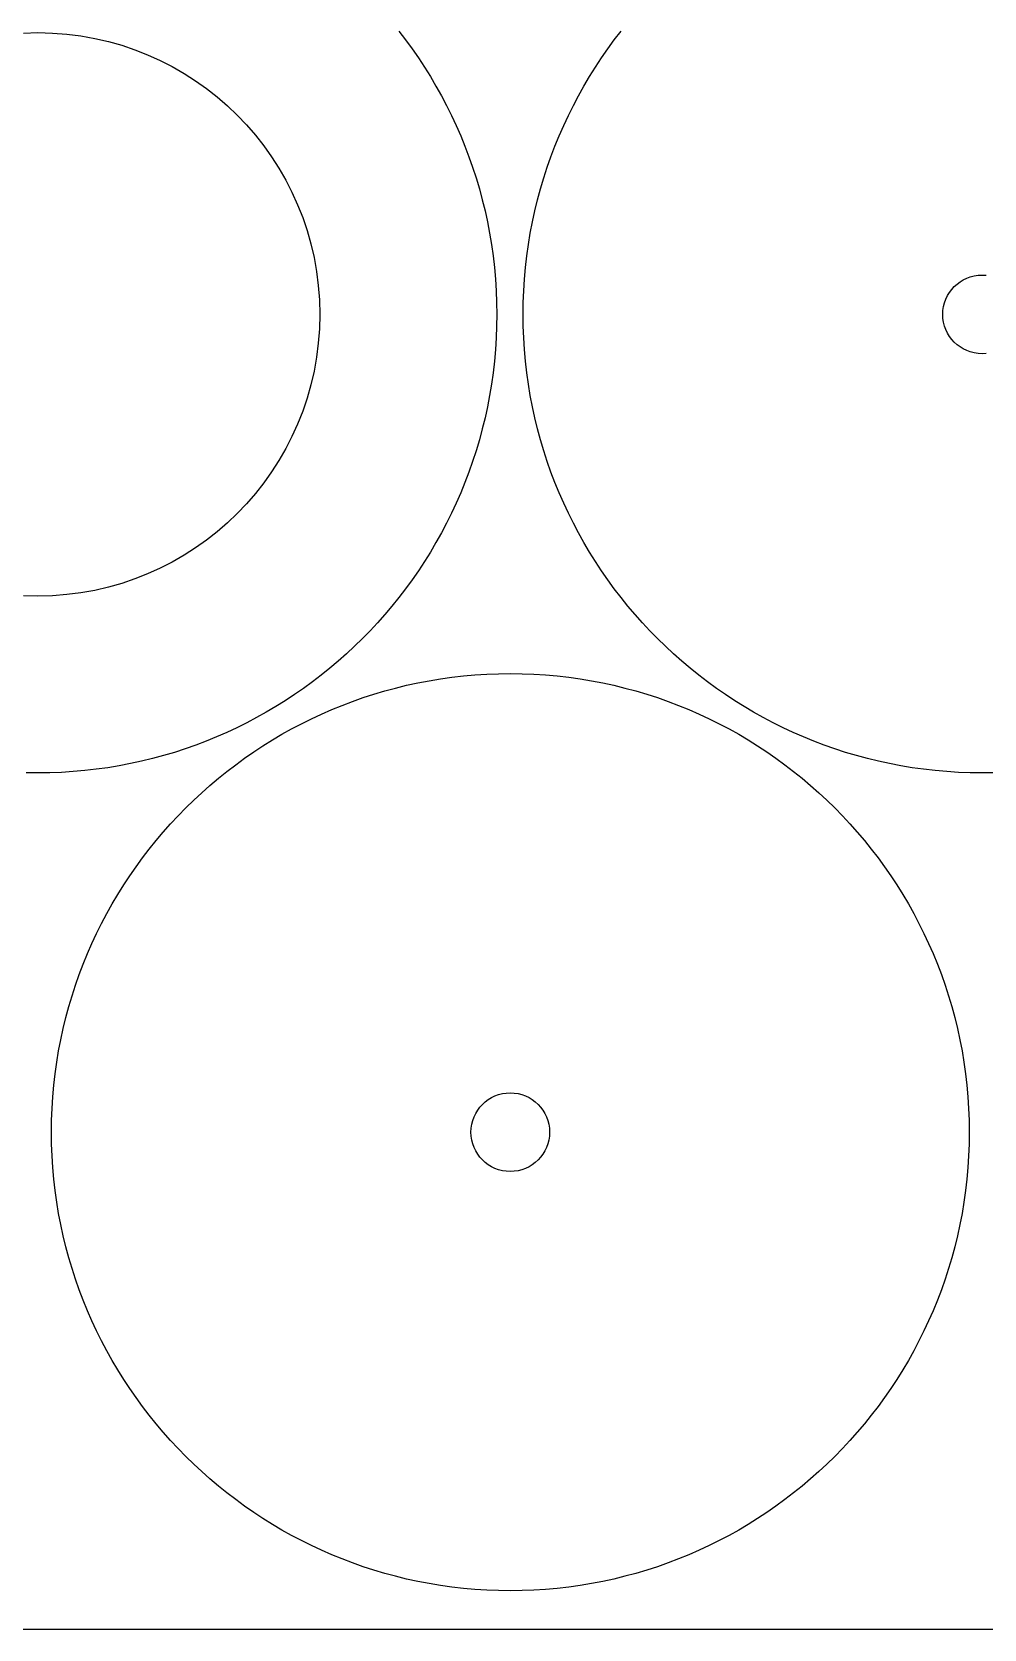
# Model space of a CAD drawing. Extents: x 378 to 958, y 20 to 900.
# Drawn here: x 740 to 812.7, y 460.1 to 582 of the extents above; entities that cross this region are included whole.
import ezdxf

# ---------------------------------------------------------------- set-up
doc = ezdxf.new("R2010")
doc.units = 0
doc.layers.get('0').update_dxf_attribs({"linetype": 'CONTINUOUS'})

msp = doc.modelspace()

# ---------------------------------------------------------------- linework, layer by layer
at = {"color": 4}
for p, q in [((739.394052, 581.916927), (740.500464, 581.944902)), ((740.500464, 581.944902), (741.606875, 581.916927)), ((741.606875, 581.916927), (742.69876, 581.833903)), ((742.69876, 581.833903), (743.774766, 581.69718)), ((743.774766, 581.69718), (744.833543, 581.50811)), ((744.833543, 581.50811), (745.873741, 581.268042)), ((768.035615, 582.053674), (768.54736, 581.38619)), ((784.464591, 581.38619), (784.976336, 582.053674)), ((745.873741, 581.268042), (746.894009, 580.978328)), ((746.894009, 580.978328), (747.892996, 580.640319)), ((747.892996, 580.640319), (748.869351, 580.255365)), ((748.869351, 580.255365), (749.821724, 579.824816)), ((768.54736, 581.38619), (769.043298, 580.706197)), ((769.043298, 580.706197), (769.523154, 580.013969)), ((783.488797, 580.013969), (783.968653, 580.706197)), ((783.968653, 580.706197), (784.464591, 581.38619)), ((749.821724, 579.824816), (750.748763, 579.350024)), ((750.748763, 579.350024), (751.649119, 578.83234)), ((769.523154, 580.013969), (769.986653, 579.309783)), ((769.986653, 579.309783), (770.43352, 578.593912)), ((782.578431, 578.593912), (783.025298, 579.309783)), ((783.025298, 579.309783), (783.488797, 580.013969)), ((751.649119, 578.83234), (752.52144, 578.273113)), ((752.52144, 578.273113), (753.364376, 577.673695)), ((770.43352, 578.593912), (770.863481, 577.866632)), ((770.863481, 577.866632), (771.27626, 577.128217)), ((781.735691, 577.128217), (782.14847, 577.866632)), ((782.14847, 577.866632), (782.578431, 578.593912)), ((753.364376, 577.673695), (754.176576, 577.035437)), ((754.176576, 577.035437), (754.956688, 576.359689)), ((771.27626, 577.128217), (771.671583, 576.378942)), ((781.340368, 576.378942), (781.735691, 577.128217)), ((754.956688, 576.359689), (755.703364, 575.647802)), ((755.703364, 575.647802), (756.415251, 574.901127)), ((771.671583, 576.378942), (772.049175, 575.619082)), ((772.049175, 575.619082), (772.40876, 574.848912)), ((780.603191, 574.848912), (780.962776, 575.619082)), ((780.962776, 575.619082), (781.340368, 576.378942)), ((756.415251, 574.901127), (757.090999, 574.121014)), ((757.090999, 574.121014), (757.729257, 573.308814)), ((772.40876, 574.848912), (772.750065, 574.068707)), ((780.261886, 574.068707), (780.603191, 574.848912)), ((757.729257, 573.308814), (758.328675, 572.465879)), ((772.750065, 574.068707), (773.072814, 573.278741)), ((773.072814, 573.278741), (773.376733, 572.47929)), ((779.635218, 572.47929), (779.939137, 573.278741)), ((779.939137, 573.278741), (780.261886, 574.068707)), ((758.328675, 572.465879), (758.887901, 571.593558)), ((773.376733, 572.47929), (773.661546, 571.670628)), ((773.661546, 571.670628), (773.926979, 570.85303)), ((779.084972, 570.85303), (779.350405, 571.670628)), ((779.350405, 571.670628), (779.635218, 572.47929)), ((758.887901, 571.593558), (759.405586, 570.693202)), ((759.405586, 570.693202), (759.880378, 569.766162)), ((773.926979, 570.85303), (774.172756, 570.026771)), ((778.839195, 570.026771), (779.084972, 570.85303)), ((759.880378, 569.766162), (760.310926, 568.81379)), ((774.172756, 570.026771), (774.398604, 569.192125)), ((778.613347, 569.192125), (778.839195, 570.026771)), ((760.310926, 568.81379), (760.695881, 567.837434)), ((774.398604, 569.192125), (774.604247, 568.349369)), ((774.604247, 568.349369), (774.78941, 567.498776)), ((778.222541, 567.498776), (778.407704, 568.349369)), ((778.407704, 568.349369), (778.613347, 569.192125)), ((760.695881, 567.837434), (761.03389, 566.838448)), ((761.03389, 566.838448), (761.323604, 565.81818)), ((774.78941, 567.498776), (774.953819, 566.640622)), ((778.058132, 566.640622), (778.222541, 567.498776)), ((761.323604, 565.81818), (761.563671, 564.777982)), ((774.953819, 566.640622), (775.097198, 565.77518)), ((775.097198, 565.77518), (775.219273, 564.902727)), ((777.792678, 564.902727), (777.914753, 565.77518)), ((777.914753, 565.77518), (778.058132, 566.640622)), ((761.563671, 564.777982), (761.752742, 563.719204)), ((775.219273, 564.902727), (775.319768, 564.023537)), ((777.692182, 564.023537), (777.792678, 564.902727)), ((761.752742, 563.719204), (761.889465, 562.643198)), ((775.319768, 564.023537), (775.39841, 563.137884)), ((775.39841, 563.137884), (775.454923, 562.246044)), ((777.557028, 562.246044), (777.613541, 563.137884)), ((777.613541, 563.137884), (777.692182, 564.023537)), ((761.889465, 562.643198), (761.972489, 561.551314)), ((775.454923, 562.246044), (775.489033, 561.348292)), ((777.522918, 561.348292), (777.557028, 562.246044)), ((761.972489, 561.551314), (762.000464, 560.444902)), ((775.489033, 561.348292), (775.500464, 560.444902)), ((777.511487, 560.444902), (777.522918, 561.348292)), ((762.000464, 560.444902), (761.972489, 559.33849)), ((775.489033, 559.541512), (775.454923, 558.64376)), ((775.500464, 560.444902), (775.489033, 559.541512)), ((777.522918, 559.541512), (777.511487, 560.444902)), ((777.557028, 558.64376), (777.522918, 559.541512)), ((761.972489, 559.33849), (761.889465, 558.246606)), ((775.454923, 558.64376), (775.39841, 557.75192)), ((777.613541, 557.75192), (777.557028, 558.64376)), ((761.752742, 557.1706), (761.563671, 556.111822)), ((761.889465, 558.246606), (761.752742, 557.1706)), ((775.39841, 557.75192), (775.319768, 556.866267)), ((777.692182, 556.866267), (777.613541, 557.75192)), ((761.563671, 556.111822), (761.323604, 555.071624)), ((775.219273, 555.987077), (775.097198, 555.114624)), ((775.319768, 556.866267), (775.219273, 555.987077)), ((777.792678, 555.987077), (777.692182, 556.866267)), ((777.914753, 555.114624), (777.792678, 555.987077)), ((761.323604, 555.071624), (761.03389, 554.051357)), ((775.097198, 555.114624), (774.953819, 554.249183)), ((778.058132, 554.249183), (777.914753, 555.114624)), ((761.03389, 554.051357), (760.695881, 553.05237)), ((774.78941, 553.391028), (774.604247, 552.540435)), ((774.953819, 554.249183), (774.78941, 553.391028)), ((778.222541, 553.391028), (778.058132, 554.249183)), ((778.407704, 552.540435), (778.222541, 553.391028)), ((760.695881, 553.05237), (760.310926, 552.076015)), ((774.604247, 552.540435), (774.398604, 551.697679)), ((778.613347, 551.697679), (778.407704, 552.540435)), ((759.880378, 551.123642), (759.405586, 550.196602)), ((760.310926, 552.076015), (759.880378, 551.123642)), ((774.398604, 551.697679), (774.172756, 550.863033)), ((778.839195, 550.863033), (778.613347, 551.697679)), ((759.405586, 550.196602), (758.887901, 549.296247)), ((773.926979, 550.036774), (773.661546, 549.219177)), ((774.172756, 550.863033), (773.926979, 550.036774)), ((779.084972, 550.036774), (778.839195, 550.863033)), ((779.350405, 549.219177), (779.084972, 550.036774)), ((758.887901, 549.296247), (758.328675, 548.423925)), ((773.661546, 549.219177), (773.376733, 548.410514)), ((779.635218, 548.410514), (779.350405, 549.219177)), ((757.729257, 547.58099), (757.090999, 546.76879)), ((758.328675, 548.423925), (757.729257, 547.58099)), ((773.072814, 547.611063), (772.750065, 546.821097)), ((773.376733, 548.410514), (773.072814, 547.611063)), ((779.939137, 547.611063), (779.635218, 548.410514)), ((780.261886, 546.821097), (779.939137, 547.611063)), ((757.090999, 546.76879), (756.415251, 545.988677)), ((772.750065, 546.821097), (772.40876, 546.040892)), ((780.603191, 546.040892), (780.261886, 546.821097)), ((755.703364, 545.242002), (754.956688, 544.530115)), ((756.415251, 545.988677), (755.703364, 545.242002)), ((772.049175, 545.270722), (771.671583, 544.510862)), ((772.40876, 546.040892), (772.049175, 545.270722)), ((780.962776, 545.270722), (780.603191, 546.040892)), ((781.340368, 544.510862), (780.962776, 545.270722)), ((754.176576, 543.854367), (753.364376, 543.216109)), ((754.956688, 544.530115), (754.176576, 543.854367)), ((771.27626, 543.761587), (770.863481, 543.023172)), ((771.671583, 544.510862), (771.27626, 543.761587)), ((781.735691, 543.761587), (781.340368, 544.510862)), ((782.14847, 543.023172), (781.735691, 543.761587)), ((752.52144, 542.616691), (751.649119, 542.057465)), ((753.364376, 543.216109), (752.52144, 542.616691)), ((770.863481, 543.023172), (770.43352, 542.295892)), ((782.578431, 542.295892), (782.14847, 543.023172)), ((750.748763, 541.53978), (749.821724, 541.064988)), ((751.649119, 542.057465), (750.748763, 541.53978)), ((769.986653, 541.580021), (769.523154, 540.875835)), ((770.43352, 542.295892), (769.986653, 541.580021)), ((783.025298, 541.580021), (782.578431, 542.295892)), ((783.488797, 540.875835), (783.025298, 541.580021)), ((747.892996, 540.249485), (746.894009, 539.911476)), ((748.869351, 540.63444), (747.892996, 540.249485)), ((749.821724, 541.064988), (748.869351, 540.63444)), ((769.043298, 540.183608), (768.54736, 539.503615)), ((769.523154, 540.875835), (769.043298, 540.183608)), ((783.968653, 540.183608), (783.488797, 540.875835)), ((784.464591, 539.503615), (783.968653, 540.183608)), ((740.500464, 538.944902), (739.394052, 538.972877)), ((741.606875, 538.972877), (740.500464, 538.944902)), ((742.69876, 539.055901), (741.606875, 538.972877)), ((743.774766, 539.192624), (742.69876, 539.055901)), ((744.833543, 539.381694), (743.774766, 539.192624)), ((745.873741, 539.621762), (744.833543, 539.381694)), ((746.894009, 539.911476), (745.873741, 539.621762)), ((768.035615, 538.83613), (767.508338, 538.18143)), ((768.54736, 539.503615), (768.035615, 538.83613)), ((784.976336, 538.83613), (784.464591, 539.503615)), ((785.503613, 538.18143), (784.976336, 538.83613)), ((767.508338, 538.18143), (766.965803, 537.539789)), ((786.046148, 537.539789), (785.503613, 538.18143)), ((766.408285, 536.911481), (765.83606, 536.296781)), ((766.965803, 537.539789), (766.408285, 536.911481)), ((786.603666, 536.911481), (786.046148, 537.539789)), ((787.175891, 536.296781), (786.603666, 536.911481)), ((764.648585, 535.109306), (764.033885, 534.537081)), ((765.249401, 535.695965), (764.648585, 535.109306)), ((765.83606, 536.296781), (765.249401, 535.695965)), ((787.76255, 535.695965), (787.175891, 536.296781)), ((788.363366, 535.109306), (787.76255, 535.695965)), ((788.978066, 534.537081), (788.363366, 535.109306)), ((763.405577, 533.979563), (762.763935, 533.437028)), ((764.033885, 534.537081), (763.405577, 533.979563)), ((789.606374, 533.979563), (788.978066, 534.537081)), ((790.248016, 533.437028), (789.606374, 533.979563)), ((762.109235, 532.909751), (761.441751, 532.398005)), ((762.763935, 533.437028), (762.109235, 532.909751)), ((771.201682, 532.627463), (772.074135, 532.749538)), ((772.074135, 532.749538), (772.953325, 532.850034)), ((772.953325, 532.850034), (773.838978, 532.928675)), ((773.838978, 532.928675), (774.730817, 532.985189)), ((774.730817, 532.985189), (775.62857, 533.019298)), ((775.62857, 533.019298), (776.53196, 533.030729)), ((776.53196, 533.030729), (777.43535, 533.019298)), ((777.43535, 533.019298), (778.333102, 532.985189)), ((778.333102, 532.985189), (779.224942, 532.928675)), ((779.224942, 532.928675), (780.110594, 532.850034)), ((780.110594, 532.850034), (780.989785, 532.749538)), ((780.989785, 532.749538), (781.862238, 532.627463)), ((790.902716, 532.909751), (790.248016, 533.437028)), ((791.5702, 532.398005), (790.902716, 532.909751)), ((760.761758, 531.902068), (760.069531, 531.422212)), ((761.441751, 532.398005), (760.761758, 531.902068)), ((765.306234, 531.191811), (766.123832, 531.457244)), ((766.123832, 531.457244), (766.950091, 531.703021)), ((766.950091, 531.703021), (767.784736, 531.928869)), ((767.784736, 531.928869), (768.627493, 532.134512)), ((768.627493, 532.134512), (769.478086, 532.319675)), ((769.478086, 532.319675), (770.33624, 532.484084)), ((770.33624, 532.484084), (771.201682, 532.627463)), ((781.862238, 532.627463), (782.727679, 532.484084)), ((782.727679, 532.484084), (783.585834, 532.319675)), ((783.585834, 532.319675), (784.436427, 532.134512)), ((784.436427, 532.134512), (785.279183, 531.928869)), ((785.279183, 531.928869), (786.113828, 531.703021)), ((786.113828, 531.703021), (786.940087, 531.457244)), ((786.940087, 531.457244), (787.757685, 531.191811)), ((792.250193, 531.902068), (791.5702, 532.398005)), ((792.94242, 531.422212), (792.250193, 531.902068)), ((758.649474, 530.511845), (757.922194, 530.081885)), ((759.365345, 530.958713), (758.649474, 530.511845)), ((760.069531, 531.422212), (759.365345, 530.958713)), ((762.12795, 529.939026), (762.908155, 530.28033)), ((762.908155, 530.28033), (763.698121, 530.603079)), ((763.698121, 530.603079), (764.497572, 530.906998)), ((764.497572, 530.906998), (765.306234, 531.191811)), ((787.757685, 531.191811), (788.566347, 530.906998)), ((788.566347, 530.906998), (789.365799, 530.603079)), ((789.365799, 530.603079), (790.155764, 530.28033)), ((790.155764, 530.28033), (790.93597, 529.939026)), ((793.646606, 530.958713), (792.94242, 531.422212)), ((794.362477, 530.511845), (793.646606, 530.958713)), ((795.089757, 530.081885), (794.362477, 530.511845)), ((756.434504, 529.273783), (755.674644, 528.896191)), ((757.183779, 529.669106), (756.434504, 529.273783)), ((757.922194, 530.081885), (757.183779, 529.669106)), ((759.848645, 528.806525), (760.59792, 529.201848)), ((760.59792, 529.201848), (761.35778, 529.57944)), ((761.35778, 529.57944), (762.12795, 529.939026)), ((790.93597, 529.939026), (791.70614, 529.57944)), ((791.70614, 529.57944), (792.466, 529.201848)), ((792.466, 529.201848), (793.215275, 528.806525)), ((795.828172, 529.669106), (795.089757, 530.081885)), ((796.577447, 529.273783), (795.828172, 529.669106)), ((797.337307, 528.896191), (796.577447, 529.273783)), ((753.334303, 527.872551), (752.534851, 527.568633)), ((754.124268, 528.1953), (753.334303, 527.872551)), ((754.904474, 528.536605), (754.124268, 528.1953)), ((755.674644, 528.896191), (754.904474, 528.536605)), ((757.667079, 527.516918), (758.38295, 527.963786)), ((758.38295, 527.963786), (759.11023, 528.393746)), ((759.11023, 528.393746), (759.848645, 528.806525)), ((793.215275, 528.806525), (793.95369, 528.393746)), ((793.95369, 528.393746), (794.68097, 527.963786)), ((794.68097, 527.963786), (795.396841, 527.516918)), ((798.107477, 528.536605), (797.337307, 528.896191)), ((798.887683, 528.1953), (798.107477, 528.536605)), ((799.677648, 527.872551), (798.887683, 528.1953)), ((800.4771, 527.568633), (799.677648, 527.872551)), ((750.082332, 526.772609), (749.247687, 526.546762)), ((750.908591, 527.018387), (750.082332, 526.772609)), ((751.726189, 527.28382), (750.908591, 527.018387)), ((752.534851, 527.568633), (751.726189, 527.28382)), ((755.590672, 526.077625), (756.270665, 526.573563)), ((756.270665, 526.573563), (756.962892, 527.053419)), ((756.962892, 527.053419), (757.667079, 527.516918)), ((795.396841, 527.516918), (796.101027, 527.053419)), ((796.101027, 527.053419), (796.793254, 526.573563)), ((796.793254, 526.573563), (797.473247, 526.077625)), ((801.285762, 527.28382), (800.4771, 527.568633)), ((802.10336, 527.018387), (801.285762, 527.28382)), ((802.929619, 526.772609), (802.10336, 527.018387)), ((803.764264, 526.546762), (802.929619, 526.772609)), ((740.500464, 525.444902), (739.597074, 525.456333)), ((741.403854, 525.456333), (740.500464, 525.444902)), ((742.301606, 525.490442), (741.403854, 525.456333)), ((743.193446, 525.546955), (742.301606, 525.490442)), ((744.079098, 525.625597), (743.193446, 525.546955)), ((744.958289, 525.726093), (744.079098, 525.625597)), ((745.830742, 525.848168), (744.958289, 525.726093)), ((746.696183, 525.991547), (745.830742, 525.848168)), ((747.554338, 526.155956), (746.696183, 525.991547)), ((748.404931, 526.341119), (747.554338, 526.155956)), ((749.247687, 526.546762), (748.404931, 526.341119)), ((754.268488, 525.038603), (754.923188, 525.56588)), ((754.923188, 525.56588), (755.590672, 526.077625)), ((797.473247, 526.077625), (798.140731, 525.56588)), ((798.140731, 525.56588), (798.795432, 525.038603)), ((804.60702, 526.341119), (803.764264, 526.546762)), ((805.457613, 526.155956), (804.60702, 526.341119)), ((806.315768, 525.991547), (805.457613, 526.155956)), ((807.181209, 525.848168), (806.315768, 525.991547)), ((808.053662, 525.726093), (807.181209, 525.848168)), ((808.932853, 525.625597), (808.053662, 525.726093)), ((809.818505, 525.546955), (808.932853, 525.625597)), ((810.710345, 525.490442), (809.818505, 525.546955)), ((811.608097, 525.456333), (810.710345, 525.490442)), ((812.511487, 525.444902), (811.608097, 525.456333)), ((813.414877, 525.456333), (812.511487, 525.444902)), ((752.998538, 523.93855), (753.626846, 524.496068)), ((753.626846, 524.496068), (754.268488, 525.038603)), ((798.795432, 525.038603), (799.437073, 524.496068)), ((799.437073, 524.496068), (800.065381, 523.93855)), ((751.783022, 522.779666), (752.383839, 523.366325)), ((752.383839, 523.366325), (752.998538, 523.93855)), ((800.065381, 523.93855), (800.680081, 523.366325)), ((800.680081, 523.366325), (801.280897, 522.779666)), ((750.624138, 521.56415), (751.196364, 522.17885)), ((751.196364, 522.17885), (751.783022, 522.779666)), ((801.280897, 522.779666), (801.867556, 522.17885)), ((801.867556, 522.17885), (802.439781, 521.56415)), ((749.524086, 520.294201), (750.066621, 520.935842)), ((750.066621, 520.935842), (750.624138, 521.56415)), ((802.439781, 521.56415), (802.997299, 520.935842)), ((802.997299, 520.935842), (803.539834, 520.294201)), ((748.485063, 518.972016), (748.996808, 519.6395)), ((748.996808, 519.6395), (749.524086, 520.294201)), ((803.539834, 520.294201), (804.067111, 519.6395)), ((804.067111, 519.6395), (804.578856, 518.972016)), ((747.509269, 517.599796), (747.989125, 518.292023)), ((747.989125, 518.292023), (748.485063, 518.972016)), ((804.578856, 518.972016), (805.074794, 518.292023)), ((805.074794, 518.292023), (805.55465, 517.599796)), ((746.598903, 516.179739), (747.04577, 516.89561)), ((747.04577, 516.89561), (747.509269, 517.599796)), ((805.55465, 517.599796), (806.018149, 516.89561)), ((806.018149, 516.89561), (806.465016, 516.179739)), ((746.168942, 515.452459), (746.598903, 516.179739)), ((806.465016, 516.179739), (806.894977, 515.452459)), ((745.36084, 513.964769), (745.756163, 514.714044)), ((745.756163, 514.714044), (746.168942, 515.452459)), ((806.894977, 515.452459), (807.307756, 514.714044)), ((807.307756, 514.714044), (807.703079, 513.964769)), ((744.623663, 512.434739), (744.983249, 513.204909)), ((744.983249, 513.204909), (745.36084, 513.964769)), ((807.703079, 513.964769), (808.080671, 513.204909)), ((808.080671, 513.204909), (808.440257, 512.434739)), ((744.282358, 511.654534), (744.623663, 512.434739)), ((808.440257, 512.434739), (808.781561, 511.654534)), ((743.655691, 510.065116), (743.959609, 510.864568)), ((743.959609, 510.864568), (744.282358, 511.654534)), ((808.781561, 511.654534), (809.10431, 510.864568)), ((809.10431, 510.864568), (809.408229, 510.065116)), ((743.370878, 509.256454), (743.655691, 510.065116)), ((809.408229, 510.065116), (809.693042, 509.256454)), ((742.859667, 507.612597), (743.105445, 508.438856)), ((743.105445, 508.438856), (743.370878, 509.256454)), ((809.693042, 509.256454), (809.958475, 508.438856)), ((809.958475, 508.438856), (810.204252, 507.612597)), ((742.633819, 506.777952), (742.859667, 507.612597)), ((810.204252, 507.612597), (810.4301, 506.777952)), ((742.243013, 505.084603), (742.428177, 505.935196)), ((742.428177, 505.935196), (742.633819, 506.777952)), ((810.4301, 506.777952), (810.635743, 505.935196)), ((810.635743, 505.935196), (810.820906, 505.084603)), ((742.078605, 504.226448), (742.243013, 505.084603)), ((810.820906, 505.084603), (810.985315, 504.226448)), ((741.935226, 503.361007), (742.078605, 504.226448)), ((810.985315, 504.226448), (811.128694, 503.361007)), ((741.712655, 501.609363), (741.813151, 502.488554)), ((741.813151, 502.488554), (741.935226, 503.361007)), ((811.128694, 503.361007), (811.250769, 502.488554)), ((811.250769, 502.488554), (811.351265, 501.609363)), ((741.634013, 500.723711), (741.712655, 501.609363)), ((811.351265, 501.609363), (811.429906, 500.723711)), ((741.543391, 498.934119), (741.5775, 499.831871)), ((741.5775, 499.831871), (741.634013, 500.723711)), ((811.429906, 500.723711), (811.486419, 499.831871)), ((811.486419, 499.831871), (811.520529, 498.934119)), ((741.53196, 498.030729), (741.543391, 498.934119)), ((811.520529, 498.934119), (811.53196, 498.030729)), ((741.543391, 497.127339), (741.53196, 498.030729)), ((811.53196, 498.030729), (811.520529, 497.127339)), ((741.5775, 496.229586), (741.543391, 497.127339)), ((741.634013, 495.337747), (741.5775, 496.229586)), ((811.486419, 496.229586), (811.429906, 495.337747)), ((811.520529, 497.127339), (811.486419, 496.229586)), ((741.712655, 494.452094), (741.634013, 495.337747)), ((811.429906, 495.337747), (811.351265, 494.452094)), ((741.813151, 493.572904), (741.712655, 494.452094)), ((811.351265, 494.452094), (811.250769, 493.572904)), ((741.935226, 492.700451), (741.813151, 493.572904)), ((742.078605, 491.835009), (741.935226, 492.700451)), ((811.128694, 492.700451), (810.985315, 491.835009)), ((811.250769, 493.572904), (811.128694, 492.700451)), ((742.243013, 490.976855), (742.078605, 491.835009)), ((810.985315, 491.835009), (810.820906, 490.976855)), ((742.428177, 490.126262), (742.243013, 490.976855)), ((742.633819, 489.283505), (742.428177, 490.126262)), ((810.635743, 490.126262), (810.4301, 489.283505)), ((810.820906, 490.976855), (810.635743, 490.126262)), ((742.859667, 488.44886), (742.633819, 489.283505)), ((810.4301, 489.283505), (810.204252, 488.44886)), ((743.105445, 487.622601), (742.859667, 488.44886)), ((743.370878, 486.805003), (743.105445, 487.622601)), ((809.958475, 487.622601), (809.693042, 486.805003)), ((810.204252, 488.44886), (809.958475, 487.622601)), ((743.655691, 485.996341), (743.370878, 486.805003)), ((809.693042, 486.805003), (809.408229, 485.996341)), ((743.959609, 485.19689), (743.655691, 485.996341)), ((744.282358, 484.406924), (743.959609, 485.19689)), ((809.10431, 485.19689), (808.781561, 484.406924)), ((809.408229, 485.996341), (809.10431, 485.19689)), ((744.623663, 483.626719), (744.282358, 484.406924)), ((808.781561, 484.406924), (808.440257, 483.626719)), ((744.983249, 482.856549), (744.623663, 483.626719)), ((745.36084, 482.096689), (744.983249, 482.856549)), ((808.080671, 482.856549), (807.703079, 482.096689)), ((808.440257, 483.626719), (808.080671, 482.856549)), ((745.756163, 481.347414), (745.36084, 482.096689)), ((807.703079, 482.096689), (807.307756, 481.347414)), ((746.168942, 480.608999), (745.756163, 481.347414)), ((746.598903, 479.881719), (746.168942, 480.608999)), ((806.894977, 480.608999), (806.465016, 479.881719)), ((807.307756, 481.347414), (806.894977, 480.608999)), ((747.04577, 479.165848), (746.598903, 479.881719)), ((747.509269, 478.461661), (747.04577, 479.165848)), ((806.018149, 479.165848), (805.55465, 478.461661)), ((806.465016, 479.881719), (806.018149, 479.165848)), ((747.989125, 477.769434), (747.509269, 478.461661)), ((805.55465, 478.461661), (805.074794, 477.769434)), ((748.485063, 477.089441), (747.989125, 477.769434)), ((748.996808, 476.421957), (748.485063, 477.089441)), ((804.578856, 477.089441), (804.067111, 476.421957)), ((805.074794, 477.769434), (804.578856, 477.089441)), ((749.524086, 475.767257), (748.996808, 476.421957)), ((750.066621, 475.125615), (749.524086, 475.767257)), ((803.539834, 475.767257), (802.997299, 475.125615)), ((804.067111, 476.421957), (803.539834, 475.767257)), ((750.624138, 474.497307), (750.066621, 475.125615)), ((751.196364, 473.882608), (750.624138, 474.497307)), ((802.439781, 474.497307), (801.867556, 473.882608)), ((802.997299, 475.125615), (802.439781, 474.497307)), ((751.783022, 473.281791), (751.196364, 473.882608)), ((752.383839, 472.695133), (751.783022, 473.281791)), ((801.280897, 473.281791), (800.680081, 472.695133)), ((801.867556, 473.882608), (801.280897, 473.281791)), ((752.998538, 472.122908), (752.383839, 472.695133)), ((753.626846, 471.56539), (752.998538, 472.122908)), ((800.065381, 472.122908), (799.437073, 471.56539)), ((800.680081, 472.695133), (800.065381, 472.122908)), ((754.268488, 471.022855), (753.626846, 471.56539)), ((754.923188, 470.495577), (754.268488, 471.022855)), ((798.795432, 471.022855), (798.140731, 470.495577)), ((799.437073, 471.56539), (798.795432, 471.022855)), ((755.590672, 469.983832), (754.923188, 470.495577)), ((756.270665, 469.487894), (755.590672, 469.983832)), ((756.962892, 469.008038), (756.270665, 469.487894)), ((796.793254, 469.487894), (796.101027, 469.008038)), ((797.473247, 469.983832), (796.793254, 469.487894)), ((798.140731, 470.495577), (797.473247, 469.983832)), ((757.667079, 468.544539), (756.962892, 469.008038)), ((758.38295, 468.097672), (757.667079, 468.544539)), ((759.11023, 467.667711), (758.38295, 468.097672)), ((794.68097, 468.097672), (793.95369, 467.667711)), ((795.396841, 468.544539), (794.68097, 468.097672)), ((796.101027, 469.008038), (795.396841, 468.544539)), ((759.848645, 467.254932), (759.11023, 467.667711)), ((760.59792, 466.859609), (759.848645, 467.254932)), ((761.35778, 466.482018), (760.59792, 466.859609)), ((792.466, 466.859609), (791.70614, 466.482018)), ((793.215275, 467.254932), (792.466, 466.859609)), ((793.95369, 467.667711), (793.215275, 467.254932)), ((762.12795, 466.122432), (761.35778, 466.482018)), ((762.908155, 465.781127), (762.12795, 466.122432)), ((763.698121, 465.458378), (762.908155, 465.781127)), ((790.155764, 465.781127), (789.365799, 465.458378)), ((790.93597, 466.122432), (790.155764, 465.781127)), ((791.70614, 466.482018), (790.93597, 466.122432)), ((764.497572, 465.15446), (763.698121, 465.458378)), ((765.306234, 464.869647), (764.497572, 465.15446)), ((766.123832, 464.604214), (765.306234, 464.869647)), ((766.950091, 464.358436), (766.123832, 464.604214)), ((786.940087, 464.604214), (786.113828, 464.358436)), ((787.757685, 464.869647), (786.940087, 464.604214)), ((788.566347, 465.15446), (787.757685, 464.869647)), ((789.365799, 465.458378), (788.566347, 465.15446)), ((767.784736, 464.132588), (766.950091, 464.358436)), ((768.627493, 463.926946), (767.784736, 464.132588)), ((769.478086, 463.741783), (768.627493, 463.926946)), ((770.33624, 463.577374), (769.478086, 463.741783)), ((771.201682, 463.433995), (770.33624, 463.577374)), ((772.074135, 463.31192), (771.201682, 463.433995)), ((772.953325, 463.211424), (772.074135, 463.31192)), ((773.838978, 463.132782), (772.953325, 463.211424)), ((780.110594, 463.211424), (779.224942, 463.132782)), ((780.989785, 463.31192), (780.110594, 463.211424)), ((781.862238, 463.433995), (780.989785, 463.31192)), ((782.727679, 463.577374), (781.862238, 463.433995)), ((783.585834, 463.741783), (782.727679, 463.577374)), ((784.436427, 463.926946), (783.585834, 463.741783)), ((785.279183, 464.132588), (784.436427, 463.926946)), ((786.113828, 464.358436), (785.279183, 464.132588)), ((774.730817, 463.076269), (773.838978, 463.132782)), ((775.62857, 463.04216), (774.730817, 463.076269)), ((776.53196, 463.030729), (775.62857, 463.04216)), ((777.43535, 463.04216), (776.53196, 463.030729)), ((778.333102, 463.076269), (777.43535, 463.04216)), ((779.224942, 463.132782), (778.333102, 463.076269))]:
    msp.add_line(p, q, dxfattribs=at)
at = {"color": 7}
for p, q in [((811.081489, 563.082827), (811.343733, 563.209154)), ((811.343733, 563.209154), (811.619362, 563.310032)), ((811.619362, 563.310032), (811.90687, 563.383955)), ((811.90687, 563.383955), (812.204747, 563.429414)), ((812.204747, 563.429414), (812.511487, 563.444902)), ((812.511487, 563.444902), (812.818227, 563.429414)), ((809.873562, 561.8749), (810.023828, 562.122251)), ((810.023828, 562.122251), (810.196527, 562.3532)), ((810.196527, 562.3532), (810.39015, 562.56624)), ((810.39015, 562.56624), (810.60319, 562.759863)), ((810.60319, 562.759863), (810.834139, 562.932561)), ((810.834139, 562.932561), (811.081489, 563.082827)), ((809.511487, 560.444902), (809.526975, 560.751642)), ((809.526975, 560.751642), (809.572435, 561.04952)), ((809.572435, 561.04952), (809.646357, 561.337027)), ((809.646357, 561.337027), (809.747236, 561.612657)), ((809.747236, 561.612657), (809.873562, 561.8749)), ((809.526975, 560.138162), (809.511487, 560.444902)), ((809.572435, 559.840284), (809.526975, 560.138162)), ((809.646357, 559.552777), (809.572435, 559.840284)), ((809.747236, 559.277147), (809.646357, 559.552777)), ((809.873562, 559.014904), (809.747236, 559.277147)), ((810.023828, 558.767553), (809.873562, 559.014904)), ((810.196527, 558.536604), (810.023828, 558.767553)), ((810.39015, 558.323565), (810.196527, 558.536604)), ((810.60319, 558.129941), (810.39015, 558.323565)), ((810.834139, 557.957243), (810.60319, 558.129941)), ((811.081489, 557.806977), (810.834139, 557.957243)), ((811.343733, 557.68065), (811.081489, 557.806977)), ((811.619362, 557.579772), (811.343733, 557.68065)), ((811.90687, 557.50585), (811.619362, 557.579772)), ((812.204747, 557.46039), (811.90687, 557.50585)), ((812.511487, 557.444902), (812.204747, 557.46039)), ((812.818227, 557.46039), (812.511487, 557.444902)), ((775.927342, 500.969781), (776.22522, 501.015241)), ((776.22522, 501.015241), (776.53196, 501.030729)), ((776.53196, 501.030729), (776.8387, 501.015241)), ((776.8387, 501.015241), (777.136578, 500.969781)), ((774.044301, 499.708077), (774.216999, 499.939026)), ((774.216999, 499.939026), (774.410622, 500.152066)), ((774.410622, 500.152066), (774.623662, 500.345689)), ((774.623662, 500.345689), (774.854611, 500.518388)), ((774.854611, 500.518388), (775.101961, 500.668654)), ((775.101961, 500.668654), (775.364205, 500.79498)), ((775.364205, 500.79498), (775.639835, 500.895859)), ((775.639835, 500.895859), (775.927342, 500.969781)), ((777.136578, 500.969781), (777.424085, 500.895859)), ((777.424085, 500.895859), (777.699714, 500.79498)), ((777.699714, 500.79498), (777.961958, 500.668654)), ((777.961958, 500.668654), (778.209308, 500.518388)), ((778.209308, 500.518388), (778.440257, 500.345689)), ((778.440257, 500.345689), (778.653297, 500.152066)), ((778.653297, 500.152066), (778.84692, 499.939026)), ((778.84692, 499.939026), (779.019619, 499.708077)), ((773.547448, 498.337469), (773.592907, 498.635347)), ((773.592907, 498.635347), (773.66683, 498.922854)), ((773.66683, 498.922854), (773.767708, 499.198484)), ((773.767708, 499.198484), (773.894034, 499.460727)), ((773.894034, 499.460727), (774.044301, 499.708077)), ((779.019619, 499.708077), (779.169885, 499.460727)), ((779.169885, 499.460727), (779.296211, 499.198484)), ((779.296211, 499.198484), (779.39709, 498.922854)), ((779.39709, 498.922854), (779.471012, 498.635347)), ((779.471012, 498.635347), (779.516472, 498.337469)), ((773.53196, 498.030729), (773.547448, 498.337469)), ((773.547448, 497.723989), (773.53196, 498.030729)), ((773.592907, 497.426111), (773.547448, 497.723989)), ((773.66683, 497.138604), (773.592907, 497.426111)), ((779.471012, 497.426111), (779.39709, 497.138604)), ((779.516472, 497.723989), (779.471012, 497.426111)), ((779.516472, 498.337469), (779.53196, 498.030729)), ((779.53196, 498.030729), (779.516472, 497.723989)), ((773.767708, 496.862974), (773.66683, 497.138604)), ((773.894034, 496.60073), (773.767708, 496.862974)), ((774.044301, 496.35338), (773.894034, 496.60073)), ((774.216999, 496.122431), (774.044301, 496.35338)), ((774.410622, 495.909391), (774.216999, 496.122431)), ((778.84692, 496.122431), (778.653297, 495.909391)), ((779.019619, 496.35338), (778.84692, 496.122431)), ((779.169885, 496.60073), (779.019619, 496.35338)), ((779.296211, 496.862974), (779.169885, 496.60073)), ((779.39709, 497.138604), (779.296211, 496.862974)), ((774.623662, 495.715768), (774.410622, 495.909391)), ((774.854611, 495.54307), (774.623662, 495.715768)), ((775.101961, 495.392803), (774.854611, 495.54307)), ((775.364205, 495.266477), (775.101961, 495.392803)), ((775.639835, 495.165599), (775.364205, 495.266477)), ((775.927342, 495.091676), (775.639835, 495.165599)), ((776.22522, 495.046217), (775.927342, 495.091676)), ((776.53196, 495.030729), (776.22522, 495.046217)), ((776.8387, 495.046217), (776.53196, 495.030729)), ((777.136578, 495.091676), (776.8387, 495.046217)), ((777.424085, 495.165599), (777.136578, 495.091676)), ((777.699714, 495.266477), (777.424085, 495.165599)), ((777.961958, 495.392803), (777.699714, 495.266477)), ((778.209308, 495.54307), (777.961958, 495.392803)), ((778.440257, 495.715768), (778.209308, 495.54307)), ((778.653297, 495.909391), (778.440257, 495.715768))]:
    msp.add_line(p, q, dxfattribs=at)
at = {"color": 0}
msp.add_line((378.0131, 460.108069), (958.0131, 460.108069), dxfattribs=at)

doc.saveas('drawing.dxf')
